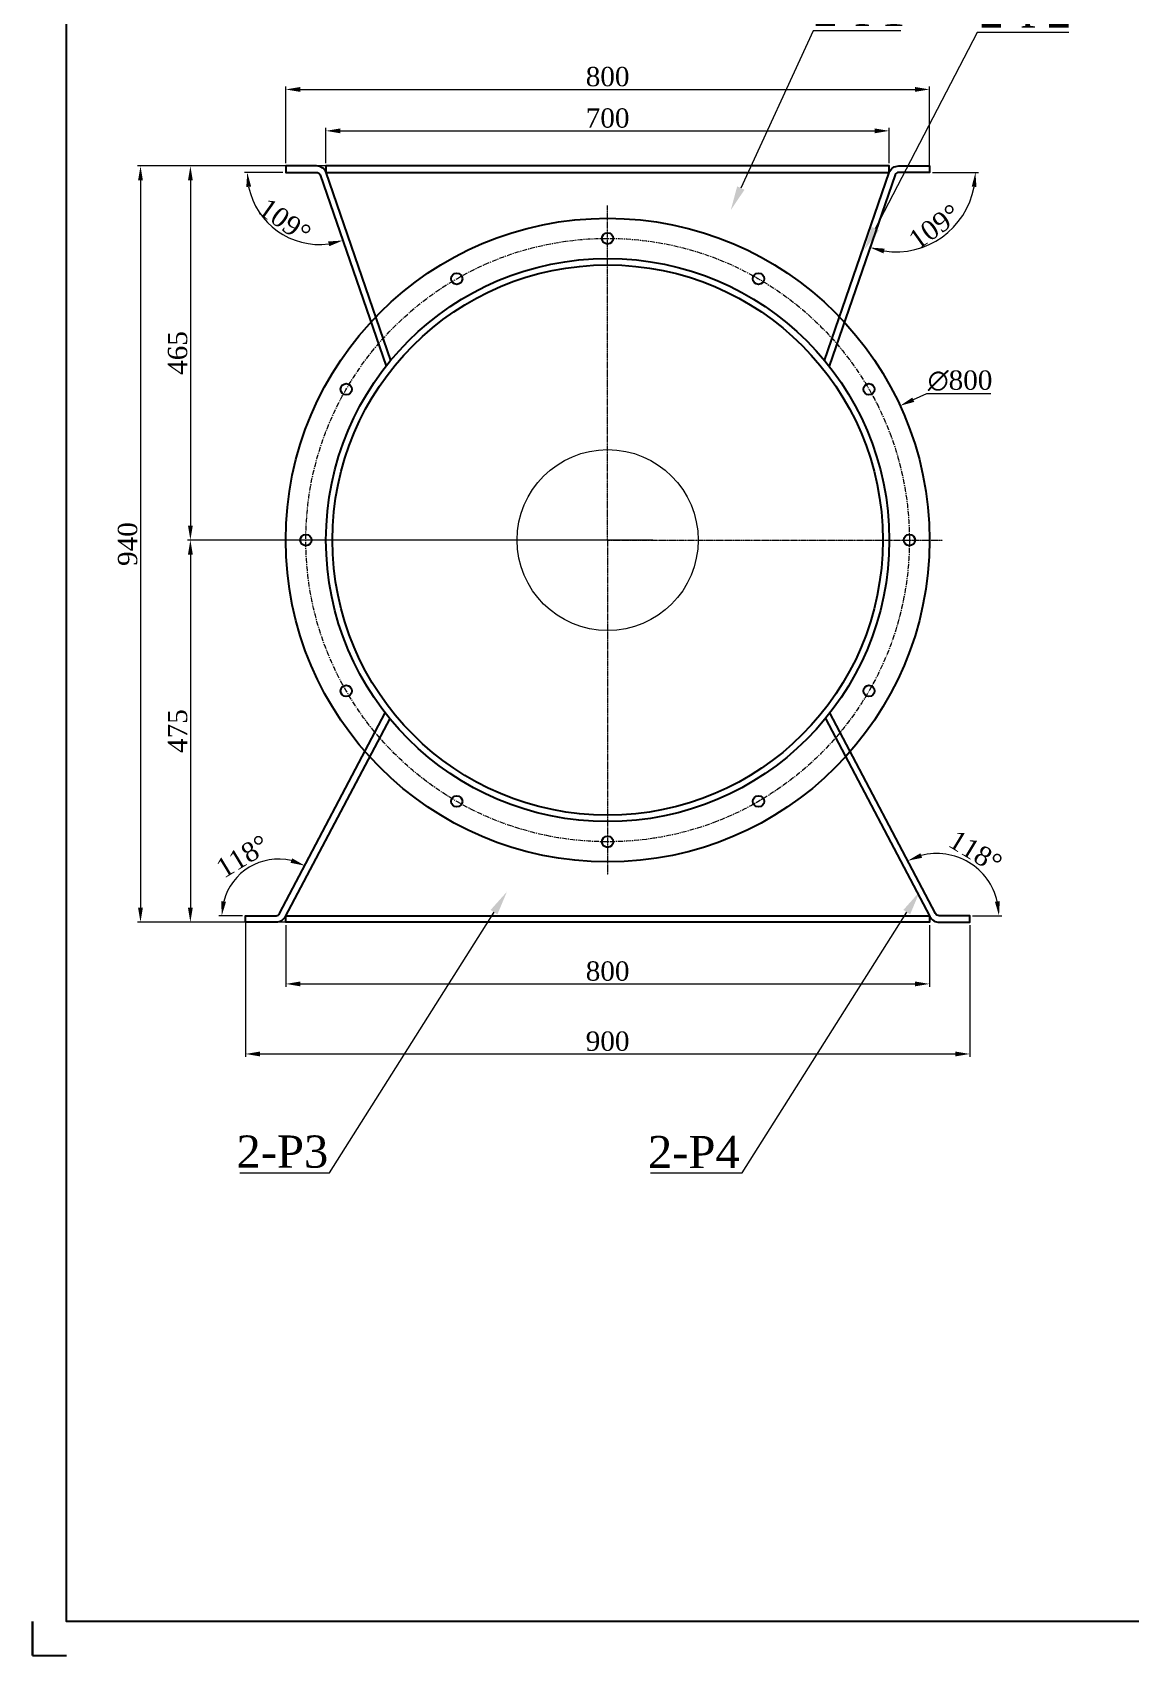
# Model space of a CAD drawing. Header units: inches. Extents: x 36705 to 45095, y -12195 to 29758.
# Drawn here: x 36869 to 38234, y 21176 to 23193 of the extents above; entities that cross this region are included whole.
import ezdxf

# ---------------------------------------------------------------- set-up
doc = ezdxf.new("R2010")
doc.units = ezdxf.units.IN
doc.header["$MEASUREMENT"] = 0
doc.linetypes.add('CENTER', pattern=[2, 1.25, -0.25, 0.25, -0.25])
doc.layers.get('Defpoints').update_dxf_attribs({"lineweight": 5})
for name, color, linetype, lineweight in [('1.  0.2', 7, 'Continuous', 25), ('AM_5', 3, 'Continuous', 15), ('AM_7', 4, 'CENTER', 15)]:
    doc.layers.add(name, color=color, linetype=linetype, lineweight=lineweight)
doc.layers.add('Không in', color=7, linetype='Continuous', lineweight=25, plot=False)
doc.layers.add('TEXT', color=20, linetype='Continuous')
doc.styles.add('Chu va so', font='arial.ttf')
doc.styles.get("Standard").update_dxf_attribs({"font": 'arial.ttf'})
doc.styles.add('TCVN', font='times.ttf')
doc.dimstyles.new('Hien', dxfattribs={"dimtxt": 20, "dimasz": 15, "dimexe": 3, "dimexo": 3, "dimgap": 3, "dimtad": 1, "dimtoh": 1, "dimdec": 0, "dimzin": 0, "dimdsep": 46, "dimtxsty": 'TCVN', "dimcen": 0, "dimclrd": 8, "dimclre": 250, "dimclrt": 41, "dimadec": 0, "dimazin": 0, "dimtfac": 1, "dimtdec": 0, "dimtofl": 0, "dimtmove": 1, "dimatfit": 3, "dimfxl": 1, "dimtolj": 1, "dimtzin": 0, "dimlwd": 9, "dimlwe": 9, "dimarcsym": 0})
doc.dimstyles.new('Hien$2', dxfattribs={"dimtxt": 20, "dimasz": 15, "dimexe": 3, "dimexo": 3, "dimgap": 3, "dimtad": 1, "dimtoh": 1, "dimdec": 0, "dimzin": 0, "dimdsep": 46, "dimtxsty": 'TCVN', "dimcen": 0, "dimclrd": 8, "dimclre": 250, "dimclrt": 41, "dimadec": 0, "dimazin": 0, "dimtfac": 1, "dimtdec": 0, "dimtofl": 0, "dimtmove": 1, "dimatfit": 3, "dimfxl": 1, "dimtolj": 1, "dimtzin": 0, "dimlwd": 9, "dimlwe": 9, "dimarcsym": 0})

# ---------------------------------------------------------------- blocks, each defined once
blk = doc.blocks.new('*U72')
blk.add_circle((0, 0), 7)
blk = doc.blocks.new('*U73')
at = {"color": 0, "linetype": 'ByBlock', "lineweight": -2, "transparency": 16777216}
blk.add_blockref('*U72', (1323.8, 52735.6), dxfattribs=at)
for p, rotation in [((1136.3, 52685.4), 30), ((1511.3, 52685.4), 329.9999999999999), ((999, 52548.1), 59.99999999999999), ((1648.6, 52548.1), 300.0000000000001), ((948.8, 52360.6), 90), ((1698.8, 52360.6), 270), ((999, 52173.1), 120), ((1648.6, 52173.1), 240), ((1136.3, 52035.9), 150), ((1511.3, 52035.9), 210), ((1323.8, 51985.6), 180)]:
    blk.add_blockref('*U72', p, dxfattribs=dict(at, rotation=rotation))
blk = doc.blocks.new('*D170')
at = {"color": 250, "lineweight": 9, "transparency": 16777216}
for p, q in [((37234.1, 23031), (37234.1, 23074.6)), ((37934.1, 23031), (37934.1, 23074.6))]:
    blk.add_line(p, q, dxfattribs=at)
at = {"color": 8, "lineweight": 9, "transparency": 16777216}
blk.add_line((37252.1, 23071), (37916.1, 23071), dxfattribs=at)
at = {"color": 8, "transparency": 16777216}
for points in [[(37252.1, 23074), (37252.1, 23068), (37234.1, 23071)], [(37916.1, 23074), (37916.1, 23068), (37934.1, 23071)]]:
    blk.add_solid(points, dxfattribs=at)
at = {"layer": 'Defpoints', "color": 0, "transparency": 16777216}
for p in [(37934.1, 23071), (37234.1, 23027.4), (37934.1, 23027.4)]:
    blk.add_point(p, dxfattribs=at)
at = {"color": 41, "transparency": 16777216, "insert": (37584.1, 23086.8), "char_height": 24, "attachment_point": 5, "style": 'TCVN'}
blk.add_mtext('\\A1;700', dxfattribs=at)
blk = doc.blocks.new('*D171')
at = {"color": 250, "lineweight": 9, "transparency": 16777216}
for p, q in [((37184.1, 23031), (37184.1, 23126.1)), ((37984.1, 23027), (37984.1, 23126.1))]:
    blk.add_line(p, q, dxfattribs=at)
at = {"color": 8, "lineweight": 9, "transparency": 16777216}
blk.add_line((37202.1, 23122.5), (37966.1, 23122.5), dxfattribs=at)
at = {"color": 8, "transparency": 16777216}
for points in [[(37202.1, 23125.5), (37202.1, 23119.5), (37184.1, 23122.5)], [(37966.1, 23125.5), (37966.1, 23119.5), (37984.1, 23122.5)]]:
    blk.add_solid(points, dxfattribs=at)
at = {"layer": 'Defpoints', "color": 0, "transparency": 16777216}
for p in [(37984.1, 23122.5), (37184.1, 23027.4), (37984.1, 23023.4)]:
    blk.add_point(p, dxfattribs=at)
at = {"color": 41, "transparency": 16777216, "insert": (37584.1, 23138.3), "char_height": 24, "attachment_point": 5, "style": 'TCVN'}
blk.add_mtext('\\A1;800', dxfattribs=at)
blk = doc.blocks.new('*D172')
at = {"color": 250, "lineweight": 9, "transparency": 16777216}
for p, q in [((37184.1, 22083.8), (37184.1, 22007.1)), ((37984.1, 22083.8), (37984.1, 22007.1))]:
    blk.add_line(p, q, dxfattribs=at)
at = {"color": 8, "lineweight": 9, "transparency": 16777216}
blk.add_line((37202.1, 22010.7), (37966.1, 22010.7), dxfattribs=at)
at = {"color": 8, "transparency": 16777216}
for points in [[(37202.1, 22013.7), (37202.1, 22007.7), (37184.1, 22010.7)], [(37966.1, 22013.7), (37966.1, 22007.7), (37984.1, 22010.7)]]:
    blk.add_solid(points, dxfattribs=at)
at = {"layer": 'Defpoints', "color": 0, "transparency": 16777216}
for p in [(37184.1, 22087.4), (37984.1, 22087.4), (37984.1, 22010.7)]:
    blk.add_point(p, dxfattribs=at)
at = {"color": 41, "transparency": 16777216, "insert": (37584.1, 22026.5), "char_height": 24, "attachment_point": 5, "style": 'TCVN'}
blk.add_mtext('\\A1;800', dxfattribs=at)
blk = doc.blocks.new('*D125')
at = {"color": 250, "lineweight": 9, "transparency": 16777216}
for p, q in [((37134.1, 22091.8), (37134.1, 21920)), ((38034.1, 22083.8), (38034.1, 21920))]:
    blk.add_line(p, q, dxfattribs=at)
at = {"color": 8, "lineweight": 9, "transparency": 16777216}
blk.add_line((37152.1, 21923.6), (38016.1, 21923.6), dxfattribs=at)
at = {"color": 8, "transparency": 16777216}
for points in [[(37152.1, 21926.6), (37152.1, 21920.6), (37134.1, 21923.6)], [(38016.1, 21926.6), (38016.1, 21920.6), (38034.1, 21923.6)]]:
    blk.add_solid(points, dxfattribs=at)
at = {"layer": 'Defpoints', "color": 0, "transparency": 16777216}
for p in [(37134.1, 22095.4), (38034.1, 22087.4), (38034.1, 21923.6)]:
    blk.add_point(p, dxfattribs=at)
at = {"color": 41, "transparency": 16777216, "insert": (37584.1, 21939.4), "char_height": 24, "attachment_point": 5, "style": 'TCVN'}
blk.add_mtext('\\A1;900', dxfattribs=at)
blk = doc.blocks.new('*D126')
at = {"color": 250, "lineweight": 9, "transparency": 16777216}
for p, q in [((37297, 23027.4), (37000, 23027.4)), ((37297, 22087.4), (37000, 22087.4))]:
    blk.add_line(p, q, dxfattribs=at)
at = {"color": 8, "lineweight": 9, "transparency": 16777216}
blk.add_line((37003.6, 23009.4), (37003.6, 22105.4), dxfattribs=at)
at = {"color": 8, "transparency": 16777216}
for points in [[(37000.6, 23009.4), (37006.6, 23009.4), (37003.6, 23027.4)], [(37000.6, 22105.4), (37006.6, 22105.4), (37003.6, 22087.4)]]:
    blk.add_solid(points, dxfattribs=at)
at = {"layer": 'Defpoints', "color": 0, "transparency": 16777216}
for p in [(37300.6, 23027.4), (37003.6, 22087.4), (37300.6, 22087.4)]:
    blk.add_point(p, dxfattribs=at)
at = {"color": 41, "transparency": 16777216, "insert": (36987.7, 22557.4), "char_height": 24, "attachment_point": 5, "rotation": 90, "style": 'TCVN'}
blk.add_mtext('\\A1;940', dxfattribs=at)
blk = doc.blocks.new('*D127')
at = {"color": 250, "lineweight": 9, "transparency": 16777216}
for p, q in [((37284.3, 23027.4), (37062, 23027.4)), ((37284.3, 22562.4), (37062, 22562.4))]:
    blk.add_line(p, q, dxfattribs=at)
at = {"color": 8, "lineweight": 9, "transparency": 16777216}
blk.add_line((37065.6, 23009.4), (37065.6, 22580.4), dxfattribs=at)
at = {"color": 8, "transparency": 16777216}
for points in [[(37062.6, 23009.4), (37068.6, 23009.4), (37065.6, 23027.4)], [(37062.6, 22580.4), (37068.6, 22580.4), (37065.6, 22562.4)]]:
    blk.add_solid(points, dxfattribs=at)
at = {"layer": 'Defpoints', "color": 0, "transparency": 16777216}
for p in [(37287.9, 23027.4), (37065.6, 22562.4), (37287.9, 22562.4)]:
    blk.add_point(p, dxfattribs=at)
at = {"color": 41, "transparency": 16777216, "insert": (37049.8, 22794.9), "char_height": 24, "attachment_point": 5, "rotation": 90, "style": 'TCVN'}
blk.add_mtext('\\A1;465', dxfattribs=at)
blk = doc.blocks.new('*D128')
at = {"color": 250, "lineweight": 9, "transparency": 16777216}
for p, q in [((37640.4, 22562.4), (37062, 22562.4)), ((37234, 22087.4), (37062, 22087.4))]:
    blk.add_line(p, q, dxfattribs=at)
at = {"color": 8, "lineweight": 9, "transparency": 16777216}
blk.add_line((37065.6, 22544.4), (37065.6, 22105.4), dxfattribs=at)
at = {"color": 8, "transparency": 16777216}
for points in [[(37062.6, 22544.4), (37068.6, 22544.4), (37065.6, 22562.4)], [(37062.6, 22105.4), (37068.6, 22105.4), (37065.6, 22087.4)]]:
    blk.add_solid(points, dxfattribs=at)
at = {"layer": 'Defpoints', "color": 0, "transparency": 16777216}
for p in [(37644, 22562.4), (37065.6, 22087.4), (37237.6, 22087.4)]:
    blk.add_point(p, dxfattribs=at)
at = {"color": 41, "transparency": 16777216, "insert": (37049.8, 22324.9), "char_height": 24, "attachment_point": 5, "rotation": 90, "style": 'TCVN'}
blk.add_mtext('\\A1;475', dxfattribs=at)
blk = doc.blocks.new('*D129')
at = {"color": 8, "lineweight": 9, "transparency": 16777216}
for p, q in [((37980.3, 22744.3), (37964, 22736.8)), ((38060.2, 22744.3), (37980.3, 22744.3))]:
    blk.add_line(p, q, dxfattribs=at)
at = {"color": 8, "transparency": 16777216}
blk.add_solid([(37962.7, 22739.5), (37965.2, 22734.1), (37947.6, 22729.3)], dxfattribs=at)
at = {"layer": 'Defpoints', "color": 0, "transparency": 16777216}
for p in [(37947.6, 22729.3), (37220.6, 22395.5)]:
    blk.add_point(p, dxfattribs=at)
at = {"color": 41, "transparency": 16777216, "insert": (38022.1, 22760.4), "char_height": 24, "attachment_point": 5, "style": 'TCVN'}
blk.add_mtext('\\A1;∅800', dxfattribs=at)
blk = doc.blocks.new('*D79')
at = {"color": 8, "lineweight": 9, "transparency": 16777216}
for p, q in [((37839.4, 23195.4), (37749.7, 22999.9)), ((37948.5, 23195.4), (37839.4, 23195.4))]:
    blk.add_line(p, q, dxfattribs=at)
at = {"color": 8, "transparency": 16777216}
blk.add_solid([(37745.1, 23002), (37754.2, 22997.8), (37737.2, 22972.6)], dxfattribs=at)
at = {"layer": 'Defpoints', "color": 0, "transparency": 16777216}
for p in [(37736.9, 22972.2), (37737.2, 22972.6)]:
    blk.add_point(p, dxfattribs=at)
at = {"color": 41, "transparency": 16777216, "insert": (37896.9, 23221.4), "char_height": 40, "attachment_point": 5, "style": 'TCVN'}
blk.add_mtext('\\A1;2-P1', dxfattribs=at)
blk = doc.blocks.new('*D80')
at = {"color": 8, "lineweight": 9, "transparency": 16777216}
for p, q in [((38043.4, 23193.3), (37916.8, 22949.4)), ((38157.3, 23193.3), (38043.4, 23193.3))]:
    blk.add_line(p, q, dxfattribs=at)
at = {"color": 8, "transparency": 16777216}
blk.add_solid([(37912.4, 22951.7), (37921.3, 22947.1), (37903, 22922.7)], dxfattribs=at)
at = {"layer": 'Defpoints', "color": 0, "transparency": 16777216}
for p in [(37902.8, 22922.3), (37903, 22922.7)]:
    blk.add_point(p, dxfattribs=at)
at = {"color": 41, "transparency": 16777216, "insert": (38103.3, 23219.3), "char_height": 40, "attachment_point": 5, "style": 'TCVN'}
blk.add_mtext('\\A1;2-P2', dxfattribs=at)
blk = doc.blocks.new('*D81')
at = {"color": 8, "lineweight": 9, "transparency": 16777216}
for p, q in [((37238.6, 21775.7), (37443, 22099.9)), ((37127.2, 21775.7), (37238.6, 21775.7))]:
    blk.add_line(p, q, dxfattribs=at)
at = {"color": 8, "transparency": 16777216}
blk.add_solid([(37438.7, 22102.6), (37447.2, 22097.2), (37459, 22125.3)], dxfattribs=at)
at = {"layer": 'Defpoints', "color": 0, "transparency": 16777216}
for p in [(37459, 22125.3), (37459.2, 22125.7)]:
    blk.add_point(p, dxfattribs=at)
at = {"color": 41, "transparency": 16777216, "insert": (37179.9, 21802), "char_height": 40, "attachment_point": 5, "style": 'TCVN'}
blk.add_mtext('\\A1;2-P3', dxfattribs=at)
blk = doc.blocks.new('*D82')
at = {"color": 8, "lineweight": 9, "transparency": 16777216}
for p, q in [((37751.5, 21775.7), (37955.9, 22099.9)), ((37637.2, 21775.7), (37751.5, 21775.7))]:
    blk.add_line(p, q, dxfattribs=at)
at = {"color": 8, "transparency": 16777216}
blk.add_solid([(37951.6, 22102.6), (37960.1, 22097.2), (37971.9, 22125.3)], dxfattribs=at)
at = {"layer": 'Defpoints', "color": 0, "transparency": 16777216}
for p in [(37971.9, 22125.3), (37972.1, 22125.7)]:
    blk.add_point(p, dxfattribs=at)
at = {"color": 41, "transparency": 16777216, "insert": (37691.3, 21801.7), "char_height": 40, "attachment_point": 5, "style": 'TCVN'}
blk.add_mtext('\\A1;2-P4', dxfattribs=at)
blk = doc.blocks.new('*D234')
at = {"color": 250, "lineweight": 9, "transparency": 16777216}
blk.add_line((37180.5, 23019.4), (37132.7, 23019.4), dxfattribs=at)
at = {"color": 8, "lineweight": 9, "transparency": 16777216}
blk.add_arc((37225.8, 23019.4), 89.6, 191.5329, 277.49, dxfattribs=at)
at = {"color": 8, "transparency": 16777216}
for points in [[(37135.1, 23001.2), (37141.1, 23001.8), (37136.3, 23019.4)], [(37236.8, 22933.5), (37238.2, 22927.6), (37255, 22934.7)]]:
    blk.add_solid(points, dxfattribs=at)
at = {"layer": 'Defpoints', "color": 0, "transparency": 16777216}
for p in [(37184.1, 23019.4, -16.9), (37222.3, 23019.4, -16.9), (37226.9, 23016.3, -16.9), (37153.7, 22966.3), (37308.9, 22778.6, -16.9)]:
    blk.add_point(p, dxfattribs=at)
at = {"color": 41, "transparency": 16777216, "insert": (37183, 22959.3), "char_height": 24, "attachment_point": 5, "rotation": 324.5115, "style": 'TCVN'}
blk.add_mtext('\\A1;109°', dxfattribs=at)
blk = doc.blocks.new('*D235')
at = {"color": 250, "lineweight": 9, "transparency": 16777216}
blk.add_line((37987.7, 23019.4), (38044.8, 23019.4), dxfattribs=at)
at = {"color": 8, "lineweight": 9, "transparency": 16777216}
blk.add_arc((37942.4, 23019.4), 98.8, 261.4286, 349.5485, dxfattribs=at)
at = {"color": 8, "transparency": 16777216}
for points in [[(38036.6, 23001.7), (38042.5, 23001.2), (38041.2, 23019.4)], [(37926.9, 22918.7), (37928.4, 22924.6), (37910.2, 22926)]]:
    blk.add_solid(points, dxfattribs=at)
at = {"layer": 'Defpoints', "color": 0, "transparency": 16777216}
for p in [(37945.9, 23019.4, -16.9), (37984.1, 23019.4, -16.9), (37941.3, 23016.3, -16.9), (37971.8, 22925), (37859.3, 22778.6, -16.9)]:
    blk.add_point(p, dxfattribs=at)
at = {"color": 41, "transparency": 16777216, "insert": (37990.5, 22951.8), "char_height": 24, "attachment_point": 5, "rotation": 35.4885, "style": 'TCVN'}
blk.add_mtext('\\A1;109°', dxfattribs=at)
blk = doc.blocks.new('*D236')
at = {"color": 250, "lineweight": 9, "transparency": 16777216}
blk.add_line((37130.5, 22095.4), (37101, 22095.4), dxfattribs=at)
at = {"color": 8, "lineweight": 9, "transparency": 16777216}
blk.add_arc((37175.1, 22095.4), 70.4, 76.8967, 165.3206, dxfattribs=at)
at = {"color": 8, "transparency": 16777216}
for points in [[(37192.1, 22166.8), (37190, 22161.2), (37207.9, 22157.7)], [(37109.9, 22112.8), (37103.9, 22113.6), (37104.6, 22095.4)]]:
    blk.add_solid(points, dxfattribs=at)
at = {"layer": 'Defpoints', "color": 0, "transparency": 16777216}
for p in [(37307.9, 22347.4, -16.9), (37161.1, 22164.4), (37134.1, 22095.4, -16.9), (37172.1, 22095.4, -16.9), (37176.5, 22098, -16.9)]:
    blk.add_point(p, dxfattribs=at)
at = {"color": 41, "transparency": 16777216, "insert": (37130.5, 22169.2), "char_height": 24, "attachment_point": 5, "rotation": 31.1086, "style": 'TCVN'}
blk.add_mtext('\\A1;118°', dxfattribs=at)
blk = doc.blocks.new('*D237')
at = {"color": 250, "lineweight": 9, "transparency": 16777216}
blk.add_line((38037.7, 22095.4), (38074.1, 22095.4), dxfattribs=at)
at = {"color": 8, "lineweight": 9, "transparency": 16777216}
blk.add_arc((37993.1, 22095.4), 77.4, 13.3602, 104.4225, dxfattribs=at)
at = {"color": 8, "transparency": 16777216}
for points in [[(37975, 22167.5), (37972.8, 22173.1), (37957.1, 22163.8)], [(38071.4, 22113.6), (38065.4, 22112.9), (38070.5, 22095.4)]]:
    blk.add_solid(points, dxfattribs=at)
at = {"layer": 'Defpoints', "color": 0, "transparency": 16777216}
for p in [(37860.3, 22347.4, -16.9), (38053.1, 22144.3), (37991.7, 22098, -16.9), (37996.2, 22095.4, -16.9), (38034.1, 22095.4, -16.9)]:
    blk.add_point(p, dxfattribs=at)
at = {"color": 41, "transparency": 16777216, "insert": (38041.3, 22175.1), "char_height": 24, "attachment_point": 5, "rotation": 328.8914, "style": 'TCVN'}
blk.add_mtext('\\A1;118°', dxfattribs=at)
blk = doc.blocks.new('KHUNG TEN A4 - TD - 13.2.2023')
for p, q in [((0, 3), (0, 0)), ((0, 0), (3, 0))]:
    blk.add_line(p, q)
blk.add_lwpolyline([(3, 213), (300, 213), (300, 3), (3, 3)], close=True)
at = {"layer": '1.  0.2'}
blk.add_line((0, 0), (3, 0), dxfattribs=at)
at = {"layer": 'Không in'}
blk.add_lwpolyline([(0, 0), (0, 3)], dxfattribs=at)
at = {"width": 0.85}
for tag, p in [('REV4', (226.38, 94.23)), ('NGAY_REV04', (229.9, 94.23)), ('DESCRIPTION_4', (241.49, 94.23, 0)), ('DESCRIPTION_3', (241.49, 89.23, 0)), ('DESCRIPTION_2', (241.49, 84.23, 0)), ('DESCRIPTION_1', (241.49, 79.23, 0)), ('DESCRIPTION_0', (241.49, 74.23, 0))]:
    blk.add_attdef(tag, p, '', height=1.5, dxfattribs=at)
at = {"layer": 'TEXT', "ltscale": 0.1, "style": 'Chu va so'}
for tag, p, height, width in [('REV3', (226.38, 89.23), 1.5, 0.85), ('NGAY_REV03', (229.9, 89.23), 1.5, 0.85), ('REV2', (226.38, 84.23), 1.5, 0.85), ('NGAY_REV02', (229.9, 84.23), 1.5, 0.85), ('REV1', (226.38, 79.23), 1.5, 0.85), ('NGAY_REV01', (229.9, 79.23), 1.5, 0.85), ('REV0', (226.38, 74.23), 1.5, 0.85), ('NGAY_REV0', (229.9, 74.23), 1.5, 0.85), ('NGUOI_VE', (252.6, 69.23), 1.5, 0.85), ('NGUOI_KIEM_1', (264.6, 69.23), 1.5, 0.9), ('NGUOI_KIEM_2', (276.6, 69.23), 1.5, 0.9), ('STT-BV', (232.09, 3.98), 2, 0.85)]:
    blk.add_attdef(tag, p, '', height=height, dxfattribs=dict(at, width=width))
at = {"layer": 'TEXT', "ltscale": 0.1, "width": 0.85}
blk.add_attdef('NGUOI_DUYET', (288.6, 69.23), '', height=1.5, dxfattribs=at)
at = {"layer": 'TEXT', "lineweight": 25, "ltscale": 0.1, "style": 'Chu va so'}
for tag, p, height in [('PROJECT_CODE', (231.95, 28.65), 3.6), ('TITLE1', (231.95, 19.98), 2), ('TITLE2', (231.95, 16.05), 2), ('TITLE3', (231.95, 12.12), 2)]:
    blk.add_attdef(tag, p, '', height=height, dxfattribs=at)
at = {"layer": 'TEXT', "ltscale": 0.1, "style": 'Chu va so'}
for tag, p in [('A4_A4', (292.03, 6, 0)), ('REV.', (297.2, 6, 0))]:
    blk.add_attdef(tag, p, '', height=1.5, dxfattribs=at)

msp = doc.modelspace()

# ---------------------------------------------------------------- linework, layer by layer
at = {"elevation": -16.85278}
for points in [[(37314.5893, 22785.66023), (37234.30114, 23019.34607, 0.3032734793), (37222.29204, 23027.36797), (37184.10843, 23027.36797), (37184.10843, 23019.36797), (37222.29204, 23019.36797, -0.3032734793), (37226.91092, 23016.28262), (37308.86858, 22778.56932)], [(37853.62757, 22785.66023), (37933.91572, 23019.34607, -0.3032734793), (37945.92482, 23027.36797), (37984.10843, 23027.36797), (37984.10843, 23019.36797), (37945.92482, 23019.36797, 0.3032734793), (37941.30594, 23016.28262), (37859.34829, 22778.56932)], [(37313.3212, 22340.61523), (37183.55331, 22094.30841, -0.2783458237), (37172.05192, 22087.36797), (37134.10843, 22087.36797), (37134.10843, 22095.36797), (37172.05192, 22095.36797, 0.2783458237), (37176.47553, 22098.03737), (37307.87391, 22347.43894)], [(37854.89566, 22340.61523), (37984.66356, 22094.30841, 0.2783458237), (37996.16494, 22087.36797), (38034.10843, 22087.36797), (38034.10843, 22095.36797), (37996.16494, 22095.36797, -0.2783458237), (37991.74133, 22098.03737), (37860.34295, 22347.43894)]]:
    msp.add_lwpolyline(points, format="xyb", dxfattribs=at)
for points in [[(37234.10843, 23027.36797), (37234.10843, 23019.36797), (37934.10843, 23019.36797), (37934.10843, 23027.36797)], [(37184.11154, 22095.36797), (37984.10533, 22095.36797), (37984.10533, 22087.36797), (37184.11154, 22087.36797)]]:
    msp.add_lwpolyline(points, close=True, dxfattribs=at)
for radius in [400, 350]:
    msp.add_circle((37584.10843, 22562.36797, -16.85278), radius)
at = {"color": 1}
msp.add_circle((37584.10843, 22562.36797, -16.85278), 342, dxfattribs=at)
at = {"layer": 'AM_5'}
msp.add_circle((37584.10843, 22562.36797, -16.85278), 112.5, dxfattribs=at)
at = {"layer": 'AM_7'}
for q in [(37584.10843, 22978.3827, -16.85278), (37168.0937, 22562.36797, -16.85278), (38000.12316, 22562.36797, -16.85278), (37584.10843, 22146.35324, -16.85278)]:
    msp.add_line((37584.10843, 22562.36797, -16.85278), q, dxfattribs=at)
at = {"layer": 'AM_7', "ltscale": 5}
msp.add_circle((37584.10843, 22562.36797, -16.85278), 375, dxfattribs=at)

# ---------------------------------------------------------------- block references
msp.add_blockref('*U73', (36260.31585, -29798.27227, -16.85278))

# ---------------------------------------------------------------- dimensions: what is measured, and where the dimension line sits
for p1, p2, text, picture, middle in [((37736.94387, 22972.15789), (37737.15239, 22972.61233), '2-P1', '*D79', (37839.37279, 23195.37735)), ((37902.77826, 22922.28316, -16.85278), (37903.00859, 22922.72695, -16.85278), '2-P2', '*D80', (38043.41587, 23193.25678, -16.85278)), ((37459.2344, 22125.68497), (37458.96775, 22125.262), '2-P3', '*D81', (37238.56906, 21775.65399)), ((37972.12258, 22125.68497), (37971.85593, 22125.262), '2-P4', '*D82', (37751.45724, 21775.65399))]:
    dim = msp.add_diameter_dim_2p(p1=p1, p2=p2, text=text, dimstyle='Hien', override={"dimscale": 2})
    dim.commit()
    dim.dimension.update_dxf_attribs({"geometry": picture, "text_midpoint": middle, "dimtype": 163})
for base, p1, p2, picture, middle in [((37984.10843, 23122.54209, -16.85278), (37184.10843, 23027.36797, -16.85278), (37984.10843, 23023.36797, -16.85278), '*D171', (37584.10843, 23138.34974, -16.85278)), ((37934.10843, 23070.95285, -16.85278), (37234.10843, 23027.36797, -16.85278), (37934.10843, 23027.36797, -16.85278), '*D170', (37584.10843, 23086.7951, -16.85278)), ((38034.10843, 21923.56255, -16.85278), (37134.10843, 22095.36797, -16.85278), (38034.10843, 22087.36797, -16.85278), '*D125', (37584.10843, 21939.4048, -16.85278)), ((37984.10533, 22010.73815, -16.85278), (37184.11154, 22087.36797, -16.85278), (37984.10533, 22087.36797, -16.85278), '*D172', (37584.10843, 22026.54579, -16.85278))]:
    dim = msp.add_linear_dim(base=base, p1=p1, p2=p2, dimstyle='Hien', override={"dimscale": 1.2})
    dim.commit()
    dim.dimension.update_dxf_attribs({"geometry": picture, "text_midpoint": middle})
for base, p1, p2, picture, middle in [((37003.57115, 22087.36797, -16.85278), (37300.64821, 23027.36797, -16.85278), (37300.64821, 22087.36797, -16.85278), '*D126', (36987.7289, 22557.36797, -16.85278)), ((37065.62145, 22562.36797, -16.85278), (37287.92371, 23027.36797, -16.85278), (37287.92371, 22562.36797, -16.85278), '*D127', (37049.81381, 22794.86797, -16.85278)), ((37065.62145, 22087.36797, -16.85278), (37644.02344, 22562.36797, -16.85278), (37237.61358, 22087.36797, -16.85278), '*D128', (37049.7792, 22324.86797, -16.85278))]:
    dim = msp.add_linear_dim(base=base, p1=p1, p2=p2, angle=90, dimstyle='Hien', override={"dimscale": 1.2})
    dim.commit()
    dim.dimension.update_dxf_attribs({"geometry": picture, "text_midpoint": middle})
for base, line1, line2, picture, middle in [((37153.69359, 22966.28641), ((37226.91092, 23016.28262, -16.85278), (37308.86858, 22778.56932, -16.85278)), ((37184.10843, 23019.36797, -16.85278), (37222.29204, 23019.36797, -16.85278)), '*D234', (37183.042, 22959.33192)), ((37971.7841, 22925.03386), ((37941.30594, 23016.28262, -16.85278), (37859.34829, 22778.56932, -16.85278)), ((37984.10843, 23019.36797, -16.85278), (37945.92482, 23019.36797, -16.85278)), '*D235', (37990.5379, 22951.81005)), ((37161.05011, 22164.40822), ((37176.47553, 22098.03737, -16.85278), (37307.87391, 22347.43894, -16.85278)), ((37134.10843, 22095.36797, -16.85278), (37172.05192, 22095.36797, -16.85278)), '*D236', (37130.50347, 22169.22014)), ((38053.05215, 22144.33096), ((38034.10843, 22095.36797, -16.85278), (37996.16494, 22095.36797, -16.85278)), ((37991.74133, 22098.03737, -16.85278), (37860.34295, 22347.43894, -16.85278)), '*D237', (38041.28844, 22175.14454))]:
    dim = msp.add_angular_dim_2l(base=base, line1=line1, line2=line2, dimstyle='Hien$2', override={"dimscale": 1.2})
    dim.commit()
    dim.dimension.update_dxf_attribs({"geometry": picture, "text_midpoint": middle})
dim = msp.add_diameter_dim_2p(p1=(37220.59179, 22395.46785, -16.85278), p2=(37947.62508, 22729.26809, -16.85278), dimstyle='Hien', override={"dimscale": 1.2})
dim.commit()
dim.dimension.update_dxf_attribs({"geometry": '*D129', "text_midpoint": (38022.05261, 22760.4082, -16.85278)})

# ---------------------------------------------------------------- next in the draw order: block references
at = {"xscale": 14.12591618355772, "yscale": 14.12591618355772, "zscale": 14.12591618355772}
msp.add_blockref('KHUNG TEN A4 - TD - 13.2.2023', (36869.37142, 21175.8848, -16.93531), dxfattribs=at)

doc.saveas('drawing.dxf')
